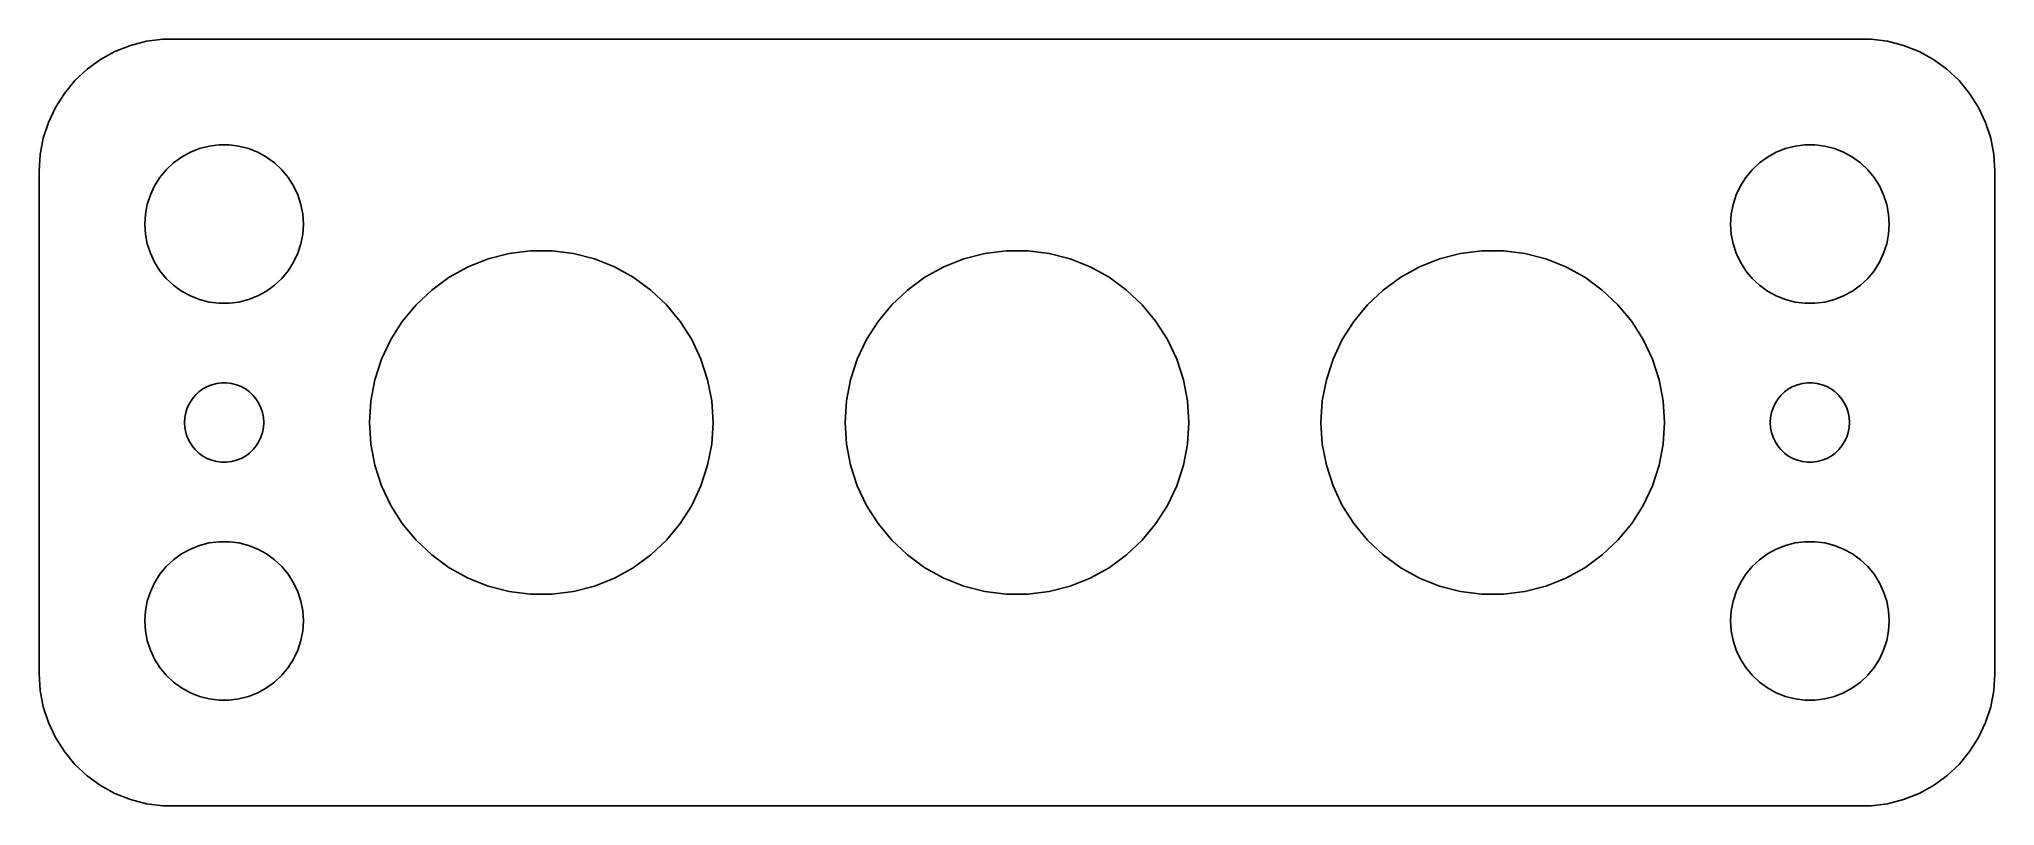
# Model space of a CAD drawing. Header units: metres. Extents: x -37 to 37, y 24.5 to 53.5.
import ezdxf

# ---------------------------------------------------------------- set-up
doc = ezdxf.new("R2010")
doc.units = ezdxf.units.M

msp = doc.modelspace()

# ---------------------------------------------------------------- linework, layer by layer
for p, q in [((-32.9369, 53.4114), (-33.5451, 53.2553)), ((-32.3139, 53.4901), (-32.9369, 53.4114)), ((32.3139, 53.4901), (-32.3139, 53.4901)), ((32.9369, 53.4114), (32.3139, 53.4901)), ((33.5451, 53.2553), (32.9369, 53.4114)), ((-34.6791, 52.7216), (-35.1871, 52.3526)), ((-34.1289, 53.0241), (-34.6791, 52.7216)), ((-33.5451, 53.2553), (-34.1289, 53.0241)), ((34.1289, 53.0241), (33.5451, 53.2553)), ((34.6791, 52.7216), (34.1289, 53.0241)), ((35.1871, 52.3526), (34.6791, 52.7216)), ((-35.6448, 51.9227), (-36.0451, 51.4389)), ((-35.1871, 52.3526), (-35.6448, 51.9227)), ((35.6448, 51.9227), (35.1871, 52.3526)), ((36.0451, 51.4389), (35.6448, 51.9227)), ((-36.0451, 51.4389), (-36.3815, 50.9088)), ((36.3815, 50.9088), (36.0451, 51.4389)), ((-36.6489, 50.3406), (-36.8429, 49.7434)), ((-36.3815, 50.9088), (-36.6489, 50.3406)), ((36.6489, 50.3406), (36.3815, 50.9088)), ((36.8429, 49.7434), (36.6489, 50.3406)), ((-36.8429, 49.7434), (-36.9606, 49.1267)), ((36.9606, 49.1267), (36.8429, 49.7434)), ((-36.9606, 49.1267), (-37, 48.5)), ((-31.9123, 48.8115), (-31.6075, 49.033)), ((-31.6075, 49.033), (-31.2773, 49.2145)), ((-31.2773, 49.2145), (-30.927, 49.3532)), ((-30.927, 49.3532), (-30.5621, 49.4469)), ((-30.5621, 49.4469), (-30.1884, 49.4941)), ((-30.1884, 49.4941), (-29.8116, 49.4941)), ((-29.8116, 49.4941), (-29.4379, 49.4469)), ((-29.4379, 49.4469), (-29.0729, 49.3532)), ((-29.0729, 49.3532), (-28.7227, 49.2145)), ((-28.7227, 49.2145), (-28.3925, 49.033)), ((-28.3925, 49.033), (-28.0877, 48.8115)), ((28.0877, 48.8115), (28.3925, 49.033)), ((28.3925, 49.033), (28.7227, 49.2145)), ((28.7227, 49.2145), (29.0729, 49.3532)), ((29.0729, 49.3532), (29.4379, 49.4469)), ((29.4379, 49.4469), (29.8116, 49.4941)), ((29.8116, 49.4941), (30.1884, 49.4941)), ((30.1884, 49.4941), (30.5621, 49.4469)), ((30.5621, 49.4469), (30.927, 49.3532)), ((30.927, 49.3532), (31.2773, 49.2145)), ((31.2773, 49.2145), (31.6075, 49.033)), ((31.6075, 49.033), (31.9123, 48.8115)), ((37, 48.5), (36.9606, 49.1267)), ((-37, 48.5), (-37, 29.5)), ((-32.6289, 47.9453), (-32.427, 48.2634)), ((-32.427, 48.2634), (-32.1869, 48.5536)), ((-32.1869, 48.5536), (-31.9123, 48.8115)), ((-28.0877, 48.8115), (-27.8131, 48.5536)), ((-27.8131, 48.5536), (-27.5729, 48.2634)), ((-27.5729, 48.2634), (-27.3711, 47.9453)), ((27.3711, 47.9453), (27.5729, 48.2634)), ((27.5729, 48.2634), (27.8131, 48.5536)), ((27.8131, 48.5536), (28.0877, 48.8115)), ((31.9123, 48.8115), (32.1869, 48.5536)), ((32.1869, 48.5536), (32.427, 48.2634)), ((32.427, 48.2634), (32.6289, 47.9453)), ((37, 29.5), (37, 48.5)), ((-32.9057, 47.2461), (-32.7893, 47.6044)), ((-32.7893, 47.6044), (-32.6289, 47.9453)), ((-27.3711, 47.9453), (-27.2107, 47.6044)), ((-27.2107, 47.6044), (-27.0942, 47.2461)), ((27.0942, 47.2461), (27.2107, 47.6044)), ((27.2107, 47.6044), (27.3711, 47.9453)), ((32.6289, 47.9453), (32.7893, 47.6044)), ((32.7893, 47.6044), (32.9057, 47.2461)), ((-33, 46.5), (-32.9763, 46.876)), ((-32.9763, 46.876), (-32.9057, 47.2461)), ((-27.0942, 47.2461), (-27.0237, 46.876)), ((-27.0237, 46.876), (-27, 46.5)), ((27, 46.5), (27.0237, 46.876)), ((27.0237, 46.876), (27.0942, 47.2461)), ((32.9057, 47.2461), (32.9763, 46.876)), ((32.9763, 46.876), (33, 46.5)), ((-32.9763, 46.124), (-33, 46.5)), ((-32.9057, 45.7539), (-32.9763, 46.124)), ((-27.0237, 46.124), (-27.0942, 45.7539)), ((-27, 46.5), (-27.0237, 46.124)), ((27.0237, 46.124), (27, 46.5)), ((27.0942, 45.7539), (27.0237, 46.124)), ((32.9763, 46.124), (32.9057, 45.7539)), ((33, 46.5), (32.9763, 46.124)), ((-32.7893, 45.3956), (-32.9057, 45.7539)), ((-32.6289, 45.0547), (-32.7893, 45.3956)), ((-27.2107, 45.3956), (-27.3711, 45.0547)), ((-27.0942, 45.7539), (-27.2107, 45.3956)), ((-20.7676, 44.8814), (-20.0086, 45.1819)), ((-20.0086, 45.1819), (-19.218, 45.3849)), ((-19.218, 45.3849), (-18.4081, 45.4872)), ((-18.4081, 45.4872), (-17.5919, 45.4872)), ((-17.5919, 45.4872), (-16.782, 45.3849)), ((-16.782, 45.3849), (-15.9914, 45.1819)), ((-15.9914, 45.1819), (-15.2324, 44.8814)), ((-2.76756, 44.8814), (-2.00861, 45.1819)), ((-2.00861, 45.1819), (-1.21797, 45.3849)), ((-1.21797, 45.3849), (-0.40813, 45.4872)), ((-0.40813, 45.4872), (0.40813, 45.4872)), ((0.40813, 45.4872), (1.21797, 45.3849)), ((1.21797, 45.3849), (2.00861, 45.1819)), ((2.00861, 45.1819), (2.76756, 44.8814)), ((15.2324, 44.8814), (15.9914, 45.1819)), ((15.9914, 45.1819), (16.782, 45.3849)), ((16.782, 45.3849), (17.5919, 45.4872)), ((17.5919, 45.4872), (18.4081, 45.4872)), ((18.4081, 45.4872), (19.218, 45.3849)), ((19.218, 45.3849), (20.0086, 45.1819)), ((20.0086, 45.1819), (20.7676, 44.8814)), ((27.2107, 45.3956), (27.0942, 45.7539)), ((27.3711, 45.0547), (27.2107, 45.3956)), ((32.7893, 45.3956), (32.6289, 45.0547)), ((32.9057, 45.7539), (32.7893, 45.3956)), ((-32.427, 44.7366), (-32.6289, 45.0547)), ((-32.1869, 44.4464), (-32.427, 44.7366)), ((-31.9123, 44.1884), (-32.1869, 44.4464)), ((-27.8131, 44.4464), (-28.0877, 44.1884)), ((-27.5729, 44.7366), (-27.8131, 44.4464)), ((-27.3711, 45.0547), (-27.5729, 44.7366)), ((-22.1432, 44.0083), (-21.4829, 44.4881)), ((-21.4829, 44.4881), (-20.7676, 44.8814)), ((-15.2324, 44.8814), (-14.5171, 44.4881)), ((-14.5171, 44.4881), (-13.8567, 44.0083)), ((-4.14325, 44.0083), (-3.48286, 44.4881)), ((-3.48286, 44.4881), (-2.76756, 44.8814)), ((2.76756, 44.8814), (3.48286, 44.4881)), ((3.48286, 44.4881), (4.14325, 44.0083)), ((13.8567, 44.0083), (14.5171, 44.4881)), ((14.5171, 44.4881), (15.2324, 44.8814)), ((20.7676, 44.8814), (21.4829, 44.4881)), ((21.4829, 44.4881), (22.1432, 44.0083)), ((27.5729, 44.7366), (27.3711, 45.0547)), ((27.8131, 44.4464), (27.5729, 44.7366)), ((28.0877, 44.1884), (27.8131, 44.4464)), ((32.1869, 44.4464), (31.9123, 44.1884)), ((32.427, 44.7366), (32.1869, 44.4464)), ((32.6289, 45.0547), (32.427, 44.7366)), ((-31.6075, 43.967), (-31.9123, 44.1884)), ((-31.2773, 43.7855), (-31.6075, 43.967)), ((-30.927, 43.6468), (-31.2773, 43.7855)), ((-28.7227, 43.7855), (-29.0729, 43.6468)), ((-28.3925, 43.967), (-28.7227, 43.7855)), ((-28.0877, 44.1884), (-28.3925, 43.967)), ((-22.7383, 43.4496), (-22.1432, 44.0083)), ((-13.8567, 44.0083), (-13.2617, 43.4496)), ((-4.73828, 43.4496), (-4.14325, 44.0083)), ((4.14325, 44.0083), (4.73828, 43.4496)), ((13.2617, 43.4496), (13.8567, 44.0083)), ((22.1432, 44.0083), (22.7383, 43.4496)), ((28.3925, 43.967), (28.0877, 44.1884)), ((28.7227, 43.7855), (28.3925, 43.967)), ((29.0729, 43.6468), (28.7227, 43.7855)), ((31.2773, 43.7855), (30.927, 43.6468)), ((31.6075, 43.967), (31.2773, 43.7855)), ((31.9123, 44.1884), (31.6075, 43.967)), ((-30.5621, 43.5531), (-30.927, 43.6468)), ((-30.1884, 43.5059), (-30.5621, 43.5531)), ((-29.8116, 43.5059), (-30.1884, 43.5059)), ((-29.4379, 43.5531), (-29.8116, 43.5059)), ((-29.0729, 43.6468), (-29.4379, 43.5531)), ((-23.2586, 42.8206), (-22.7383, 43.4496)), ((-13.2617, 43.4496), (-12.7414, 42.8206)), ((-5.25861, 42.8206), (-4.73828, 43.4496)), ((4.73828, 43.4496), (5.25861, 42.8206)), ((12.7414, 42.8206), (13.2617, 43.4496)), ((22.7383, 43.4496), (23.2586, 42.8206)), ((29.4379, 43.5531), (29.0729, 43.6468)), ((29.8116, 43.5059), (29.4379, 43.5531)), ((30.1884, 43.5059), (29.8116, 43.5059)), ((30.5621, 43.5531), (30.1884, 43.5059)), ((30.927, 43.6468), (30.5621, 43.5531)), ((-23.696, 42.1314), (-23.2586, 42.8206)), ((-12.7414, 42.8206), (-12.304, 42.1314)), ((-5.69598, 42.1314), (-5.25861, 42.8206)), ((5.25861, 42.8206), (5.69598, 42.1314)), ((12.304, 42.1314), (12.7414, 42.8206)), ((23.2586, 42.8206), (23.696, 42.1314)), ((-24.0435, 41.3928), (-23.696, 42.1314)), ((-12.304, 42.1314), (-11.9565, 41.3928)), ((-6.04353, 41.3928), (-5.69598, 42.1314)), ((5.69598, 42.1314), (6.04353, 41.3928)), ((11.9565, 41.3928), (12.304, 42.1314)), ((23.696, 42.1314), (24.0435, 41.3928)), ((-24.2958, 40.6165), (-24.0435, 41.3928)), ((-11.9565, 41.3928), (-11.7042, 40.6165)), ((-6.29578, 40.6165), (-6.04353, 41.3928)), ((6.04353, 41.3928), (6.29578, 40.6165)), ((11.7042, 40.6165), (11.9565, 41.3928)), ((24.0435, 41.3928), (24.2958, 40.6165)), ((-31.2135, 39.8817), (-31.0934, 40.0268)), ((-31.0934, 40.0268), (-30.9561, 40.1558)), ((-30.9561, 40.1558), (-30.8037, 40.2665)), ((-30.8037, 40.2665), (-30.6387, 40.3572)), ((-30.6387, 40.3572), (-30.4635, 40.4266)), ((-30.4635, 40.4266), (-30.2811, 40.4734)), ((-30.2811, 40.4734), (-30.0942, 40.497)), ((-30.0942, 40.497), (-29.9058, 40.497)), ((-29.9058, 40.497), (-29.7189, 40.4734)), ((-29.7189, 40.4734), (-29.5365, 40.4266)), ((-29.5365, 40.4266), (-29.3613, 40.3572)), ((-29.3613, 40.3572), (-29.1963, 40.2665)), ((-29.1963, 40.2665), (-29.0439, 40.1558)), ((-29.0439, 40.1558), (-28.9065, 40.0268)), ((-28.9065, 40.0268), (-28.7865, 39.8817)), ((-24.4487, 39.8147), (-24.2958, 40.6165)), ((-11.7042, 40.6165), (-11.5513, 39.8147)), ((-6.44873, 39.8147), (-6.29578, 40.6165)), ((6.29578, 40.6165), (6.44873, 39.8147)), ((11.5513, 39.8147), (11.7042, 40.6165)), ((24.2958, 40.6165), (24.4487, 39.8147)), ((28.7865, 39.8817), (28.9065, 40.0268)), ((28.9065, 40.0268), (29.0439, 40.1558)), ((29.0439, 40.1558), (29.1963, 40.2665)), ((29.1963, 40.2665), (29.3613, 40.3572)), ((29.3613, 40.3572), (29.5365, 40.4266)), ((29.5365, 40.4266), (29.7189, 40.4734)), ((29.7189, 40.4734), (29.9058, 40.497)), ((29.9058, 40.497), (30.0942, 40.497)), ((30.0942, 40.497), (30.2811, 40.4734)), ((30.2811, 40.4734), (30.4635, 40.4266)), ((30.4635, 40.4266), (30.6387, 40.3572)), ((30.6387, 40.3572), (30.8037, 40.2665)), ((30.8037, 40.2665), (30.9561, 40.1558)), ((30.9561, 40.1558), (31.0934, 40.0268)), ((31.0934, 40.0268), (31.2135, 39.8817)), ((-31.4882, 39.188), (-31.4529, 39.373)), ((-31.4529, 39.373), (-31.3947, 39.5522)), ((-31.3947, 39.5522), (-31.3145, 39.7226)), ((-31.3145, 39.7226), (-31.2135, 39.8817)), ((-28.7865, 39.8817), (-28.6855, 39.7226)), ((-28.6855, 39.7226), (-28.6053, 39.5522)), ((-28.6053, 39.5522), (-28.5471, 39.373)), ((-28.5471, 39.373), (-28.5118, 39.188)), ((-24.5, 39), (-24.4487, 39.8147)), ((-11.5513, 39.8147), (-11.5, 39)), ((-6.5, 39), (-6.44873, 39.8147)), ((6.44873, 39.8147), (6.5, 39)), ((11.5, 39), (11.5513, 39.8147)), ((24.4487, 39.8147), (24.5, 39)), ((28.5118, 39.188), (28.5471, 39.373)), ((28.5471, 39.373), (28.6053, 39.5522)), ((28.6053, 39.5522), (28.6855, 39.7226)), ((28.6855, 39.7226), (28.7865, 39.8817)), ((31.2135, 39.8817), (31.3145, 39.7226)), ((31.3145, 39.7226), (31.3947, 39.5522)), ((31.3947, 39.5522), (31.4529, 39.373)), ((31.4529, 39.373), (31.4882, 39.188)), ((-31.5, 39), (-31.4882, 39.188)), ((-31.4882, 38.812), (-31.5, 39)), ((-31.4529, 38.627), (-31.4882, 38.812)), ((-31.3947, 38.4478), (-31.4529, 38.627)), ((-28.5471, 38.627), (-28.6053, 38.4478)), ((-28.5118, 38.812), (-28.5471, 38.627)), ((-28.5118, 39.188), (-28.5, 39)), ((-28.5, 39), (-28.5118, 38.812)), ((-24.4487, 38.1853), (-24.5, 39)), ((-11.5, 39), (-11.5513, 38.1853)), ((-6.44873, 38.1853), (-6.5, 39)), ((6.5, 39), (6.44873, 38.1853)), ((11.5513, 38.1853), (11.5, 39)), ((24.5, 39), (24.4487, 38.1853)), ((28.5, 39), (28.5118, 39.188)), ((28.5118, 38.812), (28.5, 39)), ((28.5471, 38.627), (28.5118, 38.812)), ((28.6053, 38.4478), (28.5471, 38.627)), ((31.4529, 38.627), (31.3947, 38.4478)), ((31.4882, 38.812), (31.4529, 38.627)), ((31.4882, 39.188), (31.5, 39)), ((31.5, 39), (31.4882, 38.812)), ((-31.3145, 38.2774), (-31.3947, 38.4478)), ((-31.2135, 38.1183), (-31.3145, 38.2774)), ((-31.0934, 37.9732), (-31.2135, 38.1183)), ((-30.9561, 37.8442), (-31.0934, 37.9732)), ((-30.8037, 37.7335), (-30.9561, 37.8442)), ((-29.0439, 37.8442), (-29.1963, 37.7335)), ((-28.9065, 37.9732), (-29.0439, 37.8442)), ((-28.7865, 38.1183), (-28.9065, 37.9732)), ((-28.6855, 38.2774), (-28.7865, 38.1183)), ((-28.6053, 38.4478), (-28.6855, 38.2774)), ((-24.2958, 37.3835), (-24.4487, 38.1853)), ((-11.5513, 38.1853), (-11.7042, 37.3835)), ((-6.29578, 37.3835), (-6.44873, 38.1853)), ((6.44873, 38.1853), (6.29578, 37.3835)), ((11.7042, 37.3835), (11.5513, 38.1853)), ((24.4487, 38.1853), (24.2958, 37.3835)), ((28.6855, 38.2774), (28.6053, 38.4478)), ((28.7865, 38.1183), (28.6855, 38.2774)), ((28.9065, 37.9732), (28.7865, 38.1183)), ((29.0439, 37.8442), (28.9065, 37.9732)), ((29.1963, 37.7335), (29.0439, 37.8442)), ((30.9561, 37.8442), (30.8037, 37.7335)), ((31.0934, 37.9732), (30.9561, 37.8442)), ((31.2135, 38.1183), (31.0934, 37.9732)), ((31.3145, 38.2774), (31.2135, 38.1183)), ((31.3947, 38.4478), (31.3145, 38.2774)), ((-30.6387, 37.6428), (-30.8037, 37.7335)), ((-30.4635, 37.5734), (-30.6387, 37.6428)), ((-30.2811, 37.5266), (-30.4635, 37.5734)), ((-30.0942, 37.503), (-30.2811, 37.5266)), ((-29.9058, 37.503), (-30.0942, 37.503)), ((-29.7189, 37.5266), (-29.9058, 37.503)), ((-29.5365, 37.5734), (-29.7189, 37.5266)), ((-29.3613, 37.6428), (-29.5365, 37.5734)), ((-29.1963, 37.7335), (-29.3613, 37.6428)), ((-24.0435, 36.6072), (-24.2958, 37.3835)), ((-11.7042, 37.3835), (-11.9565, 36.6072)), ((-6.04353, 36.6072), (-6.29578, 37.3835)), ((6.29578, 37.3835), (6.04353, 36.6072)), ((11.9565, 36.6072), (11.7042, 37.3835)), ((24.2958, 37.3835), (24.0435, 36.6072)), ((29.3613, 37.6428), (29.1963, 37.7335)), ((29.5365, 37.5734), (29.3613, 37.6428)), ((29.7189, 37.5266), (29.5365, 37.5734)), ((29.9058, 37.503), (29.7189, 37.5266)), ((30.0942, 37.503), (29.9058, 37.503)), ((30.2811, 37.5266), (30.0942, 37.503)), ((30.4635, 37.5734), (30.2811, 37.5266)), ((30.6387, 37.6428), (30.4635, 37.5734)), ((30.8037, 37.7335), (30.6387, 37.6428)), ((-23.696, 35.8686), (-24.0435, 36.6072)), ((-11.9565, 36.6072), (-12.304, 35.8686)), ((-5.69598, 35.8686), (-6.04353, 36.6072)), ((6.04353, 36.6072), (5.69598, 35.8686)), ((12.304, 35.8686), (11.9565, 36.6072)), ((24.0435, 36.6072), (23.696, 35.8686)), ((-23.2586, 35.1794), (-23.696, 35.8686)), ((-12.304, 35.8686), (-12.7414, 35.1794)), ((-5.25861, 35.1794), (-5.69598, 35.8686)), ((5.69598, 35.8686), (5.25861, 35.1794)), ((12.7414, 35.1794), (12.304, 35.8686)), ((23.696, 35.8686), (23.2586, 35.1794)), ((-22.7383, 34.5504), (-23.2586, 35.1794)), ((-12.7414, 35.1794), (-13.2617, 34.5504)), ((-4.73828, 34.5504), (-5.25861, 35.1794)), ((5.25861, 35.1794), (4.73828, 34.5504)), ((13.2617, 34.5504), (12.7414, 35.1794)), ((23.2586, 35.1794), (22.7383, 34.5504)), ((-31.6075, 34.033), (-31.2773, 34.2145)), ((-31.2773, 34.2145), (-30.927, 34.3532)), ((-30.927, 34.3532), (-30.5621, 34.4469)), ((-30.5621, 34.4469), (-30.1884, 34.4941)), ((-30.1884, 34.4941), (-29.8116, 34.4941)), ((-29.8116, 34.4941), (-29.4379, 34.4469)), ((-29.4379, 34.4469), (-29.0729, 34.3532)), ((-29.0729, 34.3532), (-28.7227, 34.2145)), ((-28.7227, 34.2145), (-28.3925, 34.033)), ((-22.1432, 33.9917), (-22.7383, 34.5504)), ((-13.2617, 34.5504), (-13.8567, 33.9917)), ((-4.14325, 33.9917), (-4.73828, 34.5504)), ((4.73828, 34.5504), (4.14325, 33.9917)), ((13.8567, 33.9917), (13.2617, 34.5504)), ((22.7383, 34.5504), (22.1432, 33.9917)), ((28.3925, 34.033), (28.7227, 34.2145)), ((28.7227, 34.2145), (29.0729, 34.3532)), ((29.0729, 34.3532), (29.4379, 34.4469)), ((29.4379, 34.4469), (29.8116, 34.4941)), ((29.8116, 34.4941), (30.1884, 34.4941)), ((30.1884, 34.4941), (30.5621, 34.4469)), ((30.5621, 34.4469), (30.927, 34.3532)), ((30.927, 34.3532), (31.2773, 34.2145)), ((31.2773, 34.2145), (31.6075, 34.033)), ((-32.427, 33.2634), (-32.1869, 33.5536)), ((-32.1869, 33.5536), (-31.9123, 33.8116)), ((-31.9123, 33.8116), (-31.6075, 34.033)), ((-28.3925, 34.033), (-28.0877, 33.8116)), ((-28.0877, 33.8116), (-27.8131, 33.5536)), ((-27.8131, 33.5536), (-27.5729, 33.2634)), ((-21.4829, 33.5119), (-22.1432, 33.9917)), ((-20.7676, 33.1186), (-21.4829, 33.5119)), ((-14.5171, 33.5119), (-15.2324, 33.1186)), ((-13.8567, 33.9917), (-14.5171, 33.5119)), ((-3.48286, 33.5119), (-4.14325, 33.9917)), ((-2.76756, 33.1186), (-3.48286, 33.5119)), ((3.48286, 33.5119), (2.76756, 33.1186)), ((4.14325, 33.9917), (3.48286, 33.5119)), ((14.5171, 33.5119), (13.8567, 33.9917)), ((15.2324, 33.1186), (14.5171, 33.5119)), ((21.4829, 33.5119), (20.7676, 33.1186)), ((22.1432, 33.9917), (21.4829, 33.5119)), ((27.5729, 33.2634), (27.8131, 33.5536)), ((27.8131, 33.5536), (28.0877, 33.8116)), ((28.0877, 33.8116), (28.3925, 34.033)), ((31.6075, 34.033), (31.9123, 33.8116)), ((31.9123, 33.8116), (32.1869, 33.5536)), ((32.1869, 33.5536), (32.427, 33.2634)), ((-32.9057, 32.2461), (-32.7893, 32.6044)), ((-32.7893, 32.6044), (-32.6289, 32.9453)), ((-32.6289, 32.9453), (-32.427, 33.2634)), ((-27.5729, 33.2634), (-27.3711, 32.9453)), ((-27.3711, 32.9453), (-27.2107, 32.6044)), ((-27.2107, 32.6044), (-27.0942, 32.2461)), ((-20.0086, 32.8181), (-20.7676, 33.1186)), ((-19.218, 32.6151), (-20.0086, 32.8181)), ((-18.4081, 32.5128), (-19.218, 32.6151)), ((-16.782, 32.6151), (-17.5919, 32.5128)), ((-15.9914, 32.8181), (-16.782, 32.6151)), ((-15.2324, 33.1186), (-15.9914, 32.8181)), ((-2.00861, 32.8181), (-2.76756, 33.1186)), ((-1.21797, 32.6151), (-2.00861, 32.8181)), ((-0.40813, 32.5128), (-1.21797, 32.6151)), ((1.21797, 32.6151), (0.40813, 32.5128)), ((2.00861, 32.8181), (1.21797, 32.6151)), ((2.76756, 33.1186), (2.00861, 32.8181)), ((15.9914, 32.8181), (15.2324, 33.1186)), ((16.782, 32.6151), (15.9914, 32.8181)), ((17.5919, 32.5128), (16.782, 32.6151)), ((19.218, 32.6151), (18.4081, 32.5128)), ((20.0086, 32.8181), (19.218, 32.6151)), ((20.7676, 33.1186), (20.0086, 32.8181)), ((27.0942, 32.2461), (27.2107, 32.6044)), ((27.2107, 32.6044), (27.3711, 32.9453)), ((27.3711, 32.9453), (27.5729, 33.2634)), ((32.427, 33.2634), (32.6289, 32.9453)), ((32.6289, 32.9453), (32.7893, 32.6044)), ((32.7893, 32.6044), (32.9057, 32.2461)), ((-33, 31.5), (-32.9763, 31.876)), ((-32.9763, 31.876), (-32.9057, 32.2461)), ((-27.0942, 32.2461), (-27.0237, 31.876)), ((-27.0237, 31.876), (-27, 31.5)), ((-17.5919, 32.5128), (-18.4081, 32.5128)), ((0.40813, 32.5128), (-0.40813, 32.5128)), ((18.4081, 32.5128), (17.5919, 32.5128)), ((27, 31.5), (27.0237, 31.876)), ((27.0237, 31.876), (27.0942, 32.2461)), ((32.9057, 32.2461), (32.9763, 31.876)), ((32.9763, 31.876), (33, 31.5)), ((-32.9763, 31.124), (-33, 31.5)), ((-32.9057, 30.7539), (-32.9763, 31.124)), ((-27.0237, 31.124), (-27.0942, 30.7539)), ((-27, 31.5), (-27.0237, 31.124)), ((27.0237, 31.124), (27, 31.5)), ((27.0942, 30.7539), (27.0237, 31.124)), ((32.9763, 31.124), (32.9057, 30.7539)), ((33, 31.5), (32.9763, 31.124)), ((-32.7893, 30.3956), (-32.9057, 30.7539)), ((-32.6289, 30.0547), (-32.7893, 30.3956)), ((-27.2107, 30.3956), (-27.3711, 30.0547)), ((-27.0942, 30.7539), (-27.2107, 30.3956)), ((27.2107, 30.3956), (27.0942, 30.7539)), ((27.3711, 30.0547), (27.2107, 30.3956)), ((32.7893, 30.3956), (32.6289, 30.0547)), ((32.9057, 30.7539), (32.7893, 30.3956)), ((-32.427, 29.7366), (-32.6289, 30.0547)), ((-32.1869, 29.4464), (-32.427, 29.7366)), ((-27.5729, 29.7366), (-27.8131, 29.4464)), ((-27.3711, 30.0547), (-27.5729, 29.7366)), ((27.5729, 29.7366), (27.3711, 30.0547)), ((27.8131, 29.4464), (27.5729, 29.7366)), ((32.427, 29.7366), (32.1869, 29.4464)), ((32.6289, 30.0547), (32.427, 29.7366)), ((-37, 29.5), (-36.9606, 28.8733)), ((-36.9606, 28.8733), (-36.8429, 28.2566)), ((-31.9123, 29.1885), (-32.1869, 29.4464)), ((-31.6075, 28.967), (-31.9123, 29.1885)), ((-31.2773, 28.7855), (-31.6075, 28.967)), ((-28.3925, 28.967), (-28.7227, 28.7855)), ((-28.0877, 29.1885), (-28.3925, 28.967)), ((-27.8131, 29.4464), (-28.0877, 29.1885)), ((28.0877, 29.1885), (27.8131, 29.4464)), ((28.3925, 28.967), (28.0877, 29.1885)), ((28.7227, 28.7855), (28.3925, 28.967)), ((31.6075, 28.967), (31.2773, 28.7855)), ((31.9123, 29.1885), (31.6075, 28.967)), ((32.1869, 29.4464), (31.9123, 29.1885)), ((36.8429, 28.2566), (36.9606, 28.8733)), ((36.9606, 28.8733), (37, 29.5)), ((-36.8429, 28.2566), (-36.6489, 27.6594)), ((-30.927, 28.6468), (-31.2773, 28.7855)), ((-30.5621, 28.5531), (-30.927, 28.6468)), ((-30.1884, 28.5059), (-30.5621, 28.5531)), ((-29.8116, 28.5059), (-30.1884, 28.5059)), ((-29.4379, 28.5531), (-29.8116, 28.5059)), ((-29.0729, 28.6468), (-29.4379, 28.5531)), ((-28.7227, 28.7855), (-29.0729, 28.6468)), ((29.0729, 28.6468), (28.7227, 28.7855)), ((29.4379, 28.5531), (29.0729, 28.6468)), ((29.8116, 28.5059), (29.4379, 28.5531)), ((30.1884, 28.5059), (29.8116, 28.5059)), ((30.5621, 28.5531), (30.1884, 28.5059)), ((30.927, 28.6468), (30.5621, 28.5531)), ((31.2773, 28.7855), (30.927, 28.6468)), ((36.6489, 27.6594), (36.8429, 28.2566)), ((-36.6489, 27.6594), (-36.3815, 27.0912)), ((36.3815, 27.0912), (36.6489, 27.6594)), ((-36.3815, 27.0912), (-36.0451, 26.5611)), ((36.0451, 26.5611), (36.3815, 27.0912)), ((-36.0451, 26.5611), (-35.6448, 26.0773)), ((-35.6448, 26.0773), (-35.1871, 25.6474)), ((35.1871, 25.6474), (35.6448, 26.0773)), ((35.6448, 26.0773), (36.0451, 26.5611)), ((-35.1871, 25.6474), (-34.6791, 25.2784)), ((-34.6791, 25.2784), (-34.1289, 24.9759)), ((34.1289, 24.9759), (34.6791, 25.2784)), ((34.6791, 25.2784), (35.1871, 25.6474)), ((-34.1289, 24.9759), (-33.5451, 24.7447)), ((-33.5451, 24.7447), (-32.9369, 24.5886)), ((-32.9369, 24.5886), (-32.3139, 24.5099)), ((-32.3139, 24.5099), (32.3139, 24.5099)), ((32.3139, 24.5099), (32.9369, 24.5886)), ((32.9369, 24.5886), (33.5451, 24.7447)), ((33.5451, 24.7447), (34.1289, 24.9759))]:
    msp.add_line(p, q)

doc.saveas('drawing.dxf')
